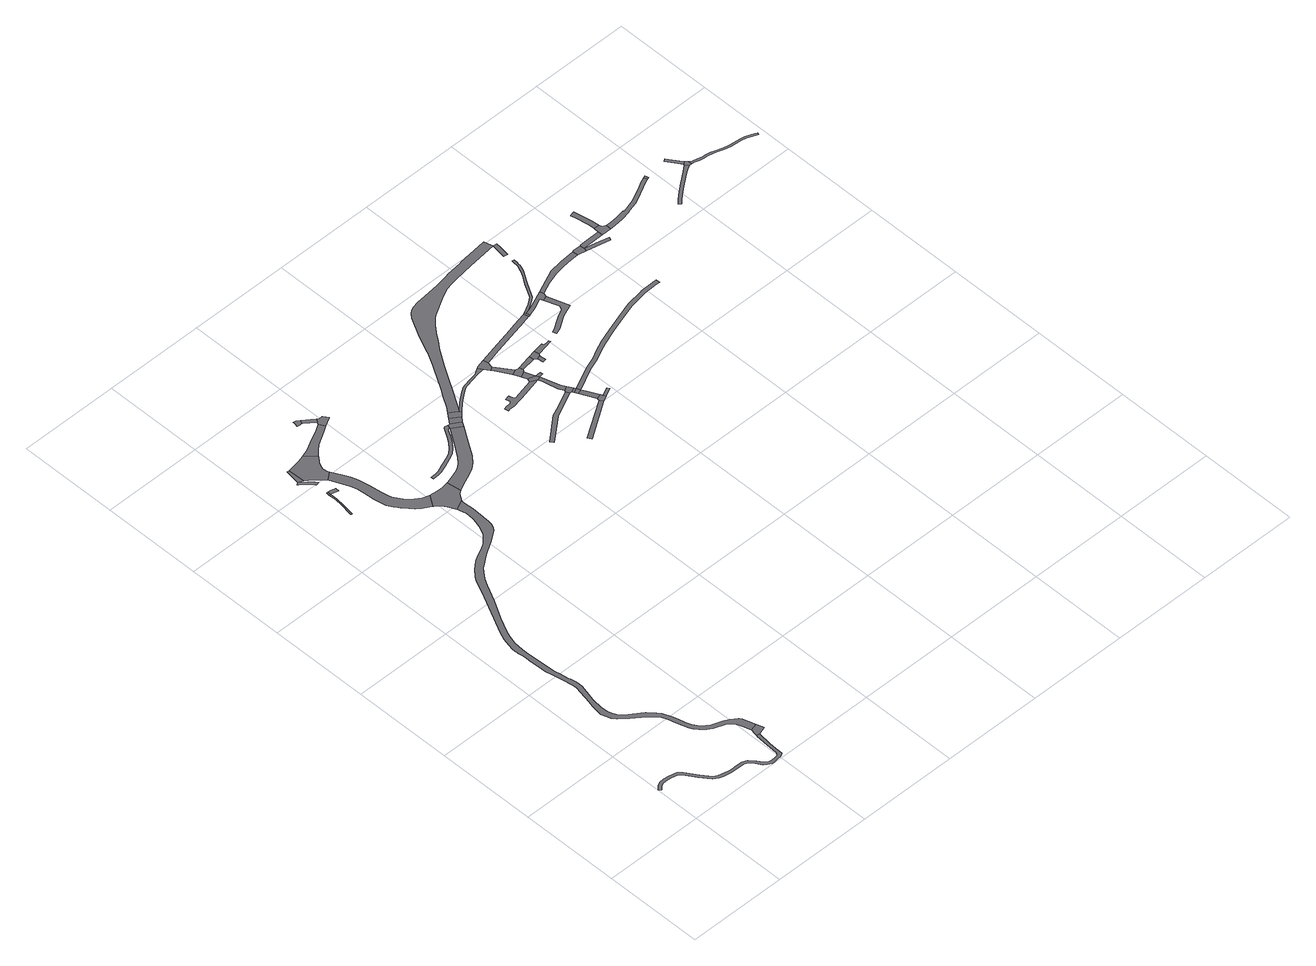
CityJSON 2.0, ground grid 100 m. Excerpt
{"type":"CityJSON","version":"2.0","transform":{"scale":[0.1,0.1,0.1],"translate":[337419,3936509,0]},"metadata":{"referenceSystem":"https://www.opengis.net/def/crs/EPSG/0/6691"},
"CityObjects":{
"road1":{"type":"Road","attributes":{"function":"3","RoadStructureAttribute.sectionType":"1"},"geometry":[{"type":"MultiSurface","lod":"1","boundaries":[[[0,1,2,3,4,5,6,7,8,9,10,11,12,13,14,15,16,17,18,19,20,21,22,23,24,25,26,27,28,29,30,31,32,33,34,35,36,37,38,39,40,41,42,43,44,45,46,47,48,49,50,51,52,53,54,55,56,57,58,59]]]}]},
"road2":{"type":"Road","geometry":[{"type":"MultiSurface","lod":"1","boundaries":[[[59,60,61,62,63,0]]]}]},
"road3":{"type":"Road","attributes":{"function":"3","RoadStructureAttribute.sectionType":"1"},"geometry":[{"type":"MultiSurface","lod":"1","boundaries":[[[61,64,65,66,67,68,69,70,71,72,73,74,75,76,77,78,79,80,81,82,83,84,85,86,87,88,89,90,91,92,93,94,95,96,97,98,99,100,101,102,103,104,105,106,107,108,109,110,111,112,113,114,115,116,117,118,119,120,121,122,123,124,125,126,127,128,129,130,131,132,133,134,135,136,137,138,139,140,141,142,143,144,145,146,147,148,149,150,151,152,153,154,155,156,157,158,159,160,161,162,163,164,165,166,167,168,169,170,171,172,173,174,175,176,177,178,179,180,62]]]}]},
"road4":{"type":"Road","attributes":{"RoadStructureAttribute.sectionType":"1"},"geometry":[{"type":"MultiSurface","lod":"1","boundaries":[[[181,182,183,184,185,186,187,188,189,190,191,192,193,194,195,190,196]]]}]},
"road5":{"type":"Road","geometry":[{"type":"MultiSurface","lod":"1","boundaries":[[[196,190,195,197]]]}]},
"road6":{"type":"Road","geometry":[{"type":"MultiSurface","lod":"1","boundaries":[[[198,199,200,201,202,203,204,205,206]]]}]},
"road7":{"type":"Road","attributes":{"function":"2","RoadStructureAttribute.sectionType":"1"},"geometry":[{"type":"MultiSurface","lod":"1","boundaries":[[[207,208,209,210]]]}]},
"road8":{"type":"Road","geometry":[{"type":"MultiSurface","lod":"1","boundaries":[[[211,212,213,214,215,216,217,218,219,220,207,210,221,222,223,224]]]}]},
"road9":{"type":"Road","attributes":{"function":"2","RoadStructureAttribute.sectionType":"1"},"geometry":[{"type":"MultiSurface","lod":"1","boundaries":[[[225,226,227,228,229,230,231,232,233,234,235,236,237,238,239,240,241,242,243,244,245,246,247,248,249,250,251,252,211,224]]]}]},
"road10":{"type":"Road","geometry":[{"type":"MultiSurface","lod":"1","boundaries":[[[238,253,254,255,122,121,256,257,258,259,260,261,239]]]}]},
"road11":{"type":"Road","attributes":{"function":"3","RoadStructureAttribute.sectionType":"1"},"geometry":[{"type":"MultiSurface","lod":"1","boundaries":[[[262,263,264,265,266,218,217,267,268,269,270]]]}]},
"road12":{"type":"Road","geometry":[{"type":"MultiSurface","lod":"1","boundaries":[[[271,272,273,274,275,276,277,278]]]}]},
"road13":{"type":"Road","attributes":{"RoadStructureAttribute.sectionType":"1"},"geometry":[{"type":"MultiSurface","lod":"1","boundaries":[[[277,279,280,281,278]]]}]},
"road14":{"type":"Road","geometry":[{"type":"MultiSurface","lod":"1","boundaries":[[[282,283,284,285,286,287,281,280,288,262,270]]]}]},
"road15":{"type":"Road","attributes":{"RoadStructureAttribute.sectionType":"1"},"geometry":[{"type":"MultiSurface","lod":"1","boundaries":[[[289,290,291,292,293,294,295,296,297,298,299,300,301,302,303,304,305,306,307,308,309,310,311,312,313,314,315]]]}]},
"road16":{"type":"Road","attributes":{"function":"2","RoadStructureAttribute.sectionType":"1"},"geometry":[{"type":"MultiSurface","lod":"1","boundaries":[[[316,317,318,319,320,321,322,323,324,325,326,327,328,329,259,258]]]}]},
"road17":{"type":"Road","geometry":[{"type":"MultiSurface","lod":"1","boundaries":[[[314,323,322,330,331,332,333,315]]]}]},
"road18":{"type":"Road","attributes":{"RoadStructureAttribute.sectionType":"1"},"geometry":[{"type":"MultiSurface","lod":"1","boundaries":[[[330,334,335,336,337,331]]]}]},
"road19":{"type":"Road","geometry":[{"type":"MultiSurface","lod":"1","boundaries":[[[338,336,335,339,340,341]]]}]},
"road20":{"type":"Road","attributes":{"RoadStructureAttribute.sectionType":"1"},"geometry":[{"type":"MultiSurface","lod":"1","boundaries":[[[340,342,343,344,345,346,347,348,349,350,351,352,353,354,355,356,341]]]}]},
"road21":{"type":"Road","attributes":{"RoadStructureAttribute.sectionType":"1"},"geometry":[{"type":"MultiSurface","lod":"1","boundaries":[[[357,358,359,360,361,362,363,364]]]}]},
"road22":{"type":"Road","attributes":{"RoadStructureAttribute.sectionType":"1"},"geometry":[{"type":"MultiSurface","lod":"1","boundaries":[[[365,366,367,368,369,370,371,372,373,374,375,376,377,378,379,380]]]}]},
"road23":{"type":"Road","attributes":{"RoadStructureAttribute.sectionType":"1"},"geometry":[{"type":"MultiSurface","lod":"1","boundaries":[[[381,382,383,384]]]}]},
"road24":{"type":"Road","geometry":[{"type":"MultiSurface","lod":"1","boundaries":[[[385,386,387,350,349,388,389,390,391]]]}]},
"road25":{"type":"Road","attributes":{"RoadStructureAttribute.sectionType":"1"},"geometry":[{"type":"MultiSurface","lod":"1","boundaries":[[[392,389,388,393,394,395]]]}]},
"road26":{"type":"Road","geometry":[{"type":"MultiSurface","lod":"1","boundaries":[[[396,397,398,399,392,395,400]]]}]},
"road27":{"type":"Road","geometry":[{"type":"MultiSurface","lod":"1","boundaries":[[[401,402,365,380,403]]]}]},
"road28":{"type":"Road","attributes":{"RoadStructureAttribute.sectionType":"1"},"geometry":[{"type":"MultiSurface","lod":"1","boundaries":[[[404,402,401,396,400]]]}]},
"road29":{"type":"Road","attributes":{"RoadStructureAttribute.sectionType":"1"},"geometry":[{"type":"MultiSurface","lod":"1","boundaries":[[[405,406,407,408,409,410,411,403,380]]]}]},
"road30":{"type":"Road","geometry":[{"type":"MultiSurface","lod":"1","boundaries":[[[409,408,357,364,412,413]]]}]},
"road31":{"type":"Road","attributes":{"RoadStructureAttribute.sectionType":"1"},"geometry":[{"type":"MultiSurface","lod":"1","boundaries":[[[412,414,415,416,413]]]}]},
"road32":{"type":"Road","geometry":[{"type":"MultiSurface","lod":"1","boundaries":[[[417,418,415,414]]]}]},
"road33":{"type":"Road","geometry":[{"type":"MultiSurface","lod":"1","boundaries":[[[419,420,401,403]]]}]},
"road34":{"type":"Road","attributes":{"RoadStructureAttribute.sectionType":"1"},"geometry":[{"type":"MultiSurface","lod":"1","boundaries":[[[421,422,418,417,423,424]]]}]},
"road35":{"type":"Road","geometry":[{"type":"MultiSurface","lod":"1","boundaries":[[[423,381,384,425,426,427,424]]]}]},
"road36":{"type":"Road","attributes":{"RoadStructureAttribute.sectionType":"1"},"geometry":[{"type":"MultiSurface","lod":"1","boundaries":[[[428,398,397,429,430]]]}]},
"road37":{"type":"Road","geometry":[{"type":"MultiSurface","lod":"1","boundaries":[[[431,432,427,426]]]}]},
"road38":{"type":"Road","geometry":[{"type":"MultiSurface","lod":"1","boundaries":[[[433,434,435,436]]]}]},
"road39":{"type":"Road","geometry":[{"type":"MultiSurface","lod":"1","boundaries":[[[429,433,436,437,438,430]]]}]},
"road40":{"type":"Road","attributes":{"function":"2","RoadStructureAttribute.sectionType":"1"},"geometry":[{"type":"MultiSurface","lod":"1","boundaries":[[[439,440,441,442,443,444,445,446,447,448,449,450,451,452,453,454,455,456,457,458,459,460,461,462,463,464,338,341,465,466,467,468,469,470,471,472,473,474,475,476,477,478,479,480,481,442,482]]]}]},
"road41":{"type":"Road","attributes":{"RoadStructureAttribute.sectionType":"1"},"geometry":[{"type":"MultiSurface","lod":"1","boundaries":[[[483,484,485,486,487,488,489,490,491,385,391]]]}]},
"road42":{"type":"Road","attributes":{"RoadStructureAttribute.sectionType":"1"},"geometry":[{"type":"MultiSurface","lod":"1","boundaries":[[[437,492,493,494,495,438]]]}]},
"road43":{"type":"Road","geometry":[{"type":"MultiSurface","lod":"1","boundaries":[[[496,497,488,487,498,499]]]}]},
"road44":{"type":"Road","attributes":{"RoadStructureAttribute.sectionType":"1"},"geometry":[{"type":"MultiSurface","lod":"1","boundaries":[[[500,501,502,503,504,505,506,507,508,509,510,511,512]]]}]},
"road45":{"type":"Road","attributes":{"RoadStructureAttribute.sectionType":"1"},"geometry":[{"type":"MultiSurface","lod":"1","boundaries":[[[498,513,514,512,511,515,516,517,518,519,520,499]]]}]},
"road46":{"type":"Road","attributes":{"RoadStructureAttribute.sectionType":"1"},"geometry":[{"type":"MultiSurface","lod":"1","boundaries":[[[521,522,523,524,525,526,527,528,529,530,531,532,533,534,535,536,537,538,539,540,541,542,543,544,545,546,415,418]]]}]},
"road47":{"type":"Road","geometry":[{"type":"MultiSurface","lod":"1","boundaries":[[[547,548,549,550,551,552,553,554,555,556,557,558,559,560,497,496,561,562,563,564,565,566,567,568,569,570,571,572,573,574]]]}]},
"road48":{"type":"Road","attributes":{"RoadStructureAttribute.sectionType":"1"},"geometry":[{"type":"MultiSurface","lod":"1","boundaries":[[[575,576,577,578,579,580,516,515,581,582,583,584,585,586,587]]]}]},
"road49":{"type":"Road","geometry":[{"type":"MultiSurface","lod":"1","boundaries":[[[588,589,590,591,587,586,592]]]}]},
"road50":{"type":"Road","geometry":[{"type":"MultiSurface","lod":"1","boundaries":[[[593,594,595,596,588,592]]]}]},
"road51":{"type":"Road","attributes":{"RoadStructureAttribute.sectionType":"1"},"geometry":[{"type":"MultiSurface","lod":"1","boundaries":[[[589,597,598,599,600,601,590]]]}]},
"road52":{"type":"Road","geometry":[{"type":"MultiSurface","lod":"1","boundaries":[[[602,599,598,603,604,605,606,607]]]}]},
"road53":{"type":"Road","attributes":{"RoadStructureAttribute.sectionType":"1"},"geometry":[{"type":"MultiSurface","lod":"1","boundaries":[[[608,609,610,602,607,611,612,613,614,615]]]}]},
"road54":{"type":"Road","attributes":{"RoadStructureAttribute.sectionType":"1"},"geometry":[{"type":"MultiSurface","lod":"1","boundaries":[[[616,617,618,619,620,621,622,623,624,625,605,604,626,627,628,629,630,631,632,633,634,635]]]}]},
"road55":{"type":"Road","geometry":[{"type":"MultiSurface","lod":"1","boundaries":[[[635,634,636,637]]]}]},
"road56":{"type":"Road","attributes":{"RoadStructureAttribute.sectionType":"1"},"geometry":[{"type":"MultiSurface","lod":"1","boundaries":[[[638,639,640,641,642,643,644,645,646,647,648,649,650]]]}]},
"road57":{"type":"Road","attributes":{"RoadStructureAttribute.sectionType":"1"},"geometry":[{"type":"MultiSurface","lod":"1","boundaries":[[[651,652,653,654,655,656,657]]]}]},
"road58":{"type":"Road","geometry":[{"type":"MultiSurface","lod":"1","boundaries":[[[656,658,650,649,659,660,657]]]}]},
"road59":{"type":"Road","attributes":{"RoadStructureAttribute.sectionType":"1"},"geometry":[{"type":"MultiSurface","lod":"1","boundaries":[[[661,662,663,664,665,666,667,668,669,670,671,672,673,674,675,676,677,678,679,680,681,682,683,684,685,660,659]]]}]}
},
"vertices":[
[1037,333,0],[1035,320,0],[1020,189,0],[1016,113,0],[1012,67,0],[999,44,0],[968,41,0],[933,37,0],[909,39,0],[899,43,0],[881,53,0],[861,69,0],[828,121,0],[781,175,0],[736,198,0],[673,199,0],[620,199,0],[581,202,0],[514,216,0],[482,226,0],[441,252,0],[370,342,0],[296,460,0],[259,492,0],[183,512,0],[127,517,0],[81,515,0],[38,496,0],[5,460,0],[27,440,0],[56,471,0],[88,485,0],[127,487,0],[177,482,0],[245,464,0],[273,440,0],[345,325,0],[420,230,0],[469,199,0],[507,187,0],[576,172,0],[618,169,0],[673,169,0],[729,168,0],[762,151,0],[804,103,0],[838,49,0],[865,28,0],[905,6,0],[922,6,0],[937,7,0],[972,11,0],[1003,15,0],[1031,26,0],[1041,38,0],[1046,112,0],[1050,187,0],[1051,200,0],[1065,316,0],[1067,327,0],
[1146,350,0],[1124,425,0],[1050,404,0],[1043,361,0],
[1100,508,0],[1085,550,0],[1067,577,0],[1040,598,0],[1007,623,0],[954,645,0],[853,686,0],[815,709,0],[774,747,0],[748,782,0],[733,808,0],[718,860,0],[698,932,0],[687,978,0],[648,1070,0],[619,1108,0],[558,1173,0],[412,1280,0],[376,1317,0],[354,1359,0],[340,1410,0],[335,1482,0],[348,1586,0],[358,1625,0],[392,1762,0],[395,1802,0],[392,1845,0],[380,1893,0],[375,1913,0],[357,2005,0],[349,2049,0],[343,2149,0],[336,2301,0],[333,2372,0],[333,2421,0],[341,2519,0],[364,2601,0],[385,2662,0],[457,2803,0],[467,2822,0],[561,2986,0],[647,3157,0],[686,3226,0],[729,3285,0],[768,3327,0],[799,3352,0],[844,3385,0],[867,3402,0],[919,3435,0],[1032,3502,0],[1126,3570,0],[1155,3606,0],[1169,3643,0],[1175,3685,0],[1180,3746,0],[1184,3879,0],[1179,3987,0],[1182,4007,0],[1084,3964,0],[1093,3942,0],[1109,3872,0],[1104,3799,0],[1094,3743,0],[1072,3673,0],[1036,3603,0],[1008,3571,0],[959,3526,0],[901,3491,0],[827,3458,0],[774,3426,0],[735,3394,0],[701,3364,0],[648,3302,0],[617,3258,0],[535,3082,0],[479,2973,0],[335,2681,0],[308,2611,0],[288,2537,0],[280,2484,0],[278,2447,0],[278,2425,0],[279,2414,0],[286,2360,0],[287,2323,0],[289,2266,0],[293,2146,0],[296,2105,0],[313,2022,0],[330,1923,0],[344,1833,0],[346,1783,0],[323,1663,0],[317,1638,0],[291,1534,0],[279,1451,0],[278,1423,0],[290,1374,0],[306,1329,0],[338,1288,0],[417,1220,0],[531,1132,0],[586,1079,0],[615,1037,0],[637,984,0],[656,909,0],[675,848,0],[692,790,0],[710,758,0],[741,717,0],[788,673,0],[833,646,0],[941,601,0],[990,562,0],[1007,537,0],[1029,489,0],[1042,441,0],
[438,4761,0],[427,4673,0],[411,4574,0],[406,4548,0],[414,4546,0],[421,4545,0],[426,4571,0],[441,4671,0],[453,4760,0],[451,4833,0],[466,4831,0],[528,4816,0],[531,4852,0],[472,4866,0],[454,4868,0],[436,4834,0],
[439,4869,0],
[335,5099,0],[396,5051,0],[440,5000,0],[444,4995,0],[477,5005,0],[458,5030,0],[417,5070,0],[349,5124,0],[329,5108,0],
[393,5273,0],[374,5275,0],[353,5126,0],[397,5103,0],
[623,5026,0],[618,5043,0],[613,5090,0],[620,5126,0],[642,5164,0],[682,5213,0],[689,5222,0],[592,5309,0],[526,5292,0],[428,5274,0],[461,5055,0],[496,5024,0],[535,4986,0],[549,4968,0],
[559,4955,0],[634,4782,0],[652,4721,0],[659,4640,0],[668,4534,0],[681,4464,0],[695,4416,0],[725,4360,0],[737,4343,0],[761,4308,0],[803,4254,0],[841,4216,0],[882,4181,0],[962,4130,0],[1033,4241,0],[971,4261,0],[914,4300,0],[870,4342,0],[844,4372,0],[830,4393,0],[815,4415,0],[793,4456,0],[784,4488,0],[772,4548,0],[754,4677,0],[732,4791,0],[709,4861,0],[679,4927,0],
[967,4127,0],[1020,4085,0],[1050,4042,0],[1202,4042,0],[1227,4075,0],[1260,4100,0],[1240,4241,0],[1176,4232,0],[1117,4231,0],
[946,5488,0],[886,5450,0],[884,5448,0],[750,5379,0],[674,5340,0],[728,5264,0],[784,5313,0],[917,5393,0],[979,5428,0],
[844,5643,0],[815,5650,0],[811,5632,0],[804,5590,0],[833,5585,0],[843,5592,0],[849,5592,0],[872,5621,0],
[860,5586,0],[957,5510,0],[979,5539,0],
[1017,5449,0],[1063,5475,0],[1067,5477,0],[1036,5528,0],[1006,5526,0],[992,5528,0],[957,5501,0],
[1689,4724,0],[1683,4723,0],[1670,4712,0],[1650,4684,0],[1615,4625,0],[1574,4565,0],[1531,4514,0],[1491,4479,0],[1433,4451,0],[1352,4418,0],[1282,4393,0],[1252,4387,0],[1189,4383,0],[1191,4353,0],[1256,4358,0],[1290,4364,0],[1363,4389,0],[1445,4424,0],[1507,4454,0],[1553,4493,0],[1598,4547,0],[1641,4609,0],[1674,4668,0],[1684,4680,0],[1692,4683,0],[1701,4677,0],[1713,4716,0],
[1323,4132,0],[1442,4181,0],[1498,4210,0],[1556,4255,0],[1608,4318,0],[1699,4454,0],[1799,4612,0],[1702,4673,0],[1599,4519,0],[1512,4390,0],[1472,4342,0],[1432,4311,0],[1391,4289,0],[1279,4250,0],
[1827,4657,0],[1736,4715,0],[1731,4713,0],[1721,4714,0],
[1835,4669,0],[1865,4700,0],[1776,4767,0],[1755,4739,0],
[1815,4819,0],[1894,4730,0],[1906,4747,0],[1893,4762,0],
[1984,4818,0],[2075,4889,0],[2123,4919,0],[2143,4927,0],[2232,4947,0],[2300,4958,0],[2372,4969,0],[2381,4970,0],[2354,5015,0],[2293,4977,0],[2228,4966,0],[2137,4946,0],[2114,4937,0],[2063,4905,0],[1971,4833,0],
[2689,4299,0],[2497,4208,0],[2424,4174,0],[2187,3980,0],[2213,3949,0],[2445,4140,0],[2514,4172,0],[2707,4266,0],
[2559,4594,0],[2352,4543,0],[2326,4558,0],[2317,4599,0],[2272,4589,0],[2280,4546,0],[2267,4529,0],[2219,4525,0],[2185,4516,0],[2195,4476,0],[2220,4482,0],[2265,4483,0],[2339,4494,0],[2376,4503,0],[2575,4552,0],[2620,4563,0],
[2821,4030,0],[2446,3790,0],[2467,3756,0],[2846,3999,0],
[2454,5043,0],[2370,5022,0],[2362,5019,0],[2418,4919,0],[2452,4943,0],[2465,4993,0],[2466,4995,0],
[2567,4777,0],[2438,4891,0],[2515,4757,0],[2516,4754,0],
[2600,4710,0],[2619,4733,0],[2610,4772,0],[2595,4768,0],[2547,4686,0],
[2643,4607,0],[2570,4632,0],[2657,4573,0],
[2553,4674,0],
[2639,4518,0],[2647,4479,0],[2670,4369,0],[2696,4318,0],[2741,4341,0],[2714,4392,0],[2698,4446,0],
[2726,4261,0],[2771,4284,0],
[2736,4243,0],[2781,4265,0],[2780,4266,0],
[2752,4210,0],[2798,4229,0],
[2698,4583,0],[2694,4609,0],
[2865,4094,0],[2819,4187,0],[2826,4058,0],[2875,4074,0],
[2865,4009,0],[2899,4027,0],[2887,4049,0],
[2744,4801,0],[2765,4758,0],[2757,4804,0],
[2982,4070,0],[2969,4089,0],
[2790,4736,0],[2799,4678,0],[2834,4683,0],[2826,4748,0],
[2842,4771,0],[2833,4818,0],
[3466,5779,0],[3481,5883,0],[3486,5930,0],[3446,5935,0],[3421,6022,0],[3117,5985,0],[3105,5984,0],[2947,5965,0],[2915,5959,0],[2791,5936,0],[2633,5921,0],[2536,5912,0],[2474,5897,0],[2433,5877,0],[2408,5857,0],[2371,5814,0],[2264,5618,0],[2254,5597,0],[2208,5497,0],[2188,5444,0],[2174,5409,0],[2116,5304,0],[2099,5274,0],[1964,5050,0],[1919,4977,0],[1858,4877,0],[1935,4830,0],[2041,5004,0],[2075,5061,0],[2175,5226,0],[2287,5400,0],[2320,5443,0],[2342,5472,0],[2396,5547,0],[2402,5554,0],[2454,5616,0],[2507,5673,0],[2537,5695,0],[2709,5797,0],[2820,5850,0],[2891,5863,0],[2961,5876,0],[3156,5899,0],[3424,5785,0],
[2628,5035,0],[2868,5091,0],[2950,5109,0],[3084,5138,0],[3088,5140,0],[3073,5187,0],[2927,5155,0],[2857,5140,0],[2616,5084,0],
[3011,4802,0],[3007,4822,0],[2946,4812,0],[2939,4838,0],
[3092,5182,0],[3086,5194,0],[3104,5144,0],[3092,5180,0],
[3354,5045,0],[3337,5001,0],[3273,4974,0],[3211,4934,0],[3133,4883,0],[3103,4872,0],[3116,4837,0],[3169,4856,0],[3283,4930,0],[3306,4944,0],[3424,4989,0],[3351,5201,0],[3306,5186,0],
[3186,5170,0],[3293,5222,0],[3361,5245,0],[3347,5278,0],[3282,5250,0],[3260,5241,0],[3142,5191,0],[3093,5181,0],
[3017,4335,0],[3145,4381,0],[3187,4402,0],[3226,4425,0],[3275,4446,0],[3316,4463,0],[3473,4519,0],[3631,4572,0],[3788,4618,0],[3967,4649,0],[3974,4649,0],[4106,4654,0],[4144,4653,0],[4145,4693,0],[4106,4694,0],[3963,4689,0],[3961,4688,0],[3779,4658,0],[3619,4610,0],[3460,4556,0],[3301,4501,0],[3258,4482,0],[3208,4461,0],[3168,4437,0],[3130,4418,0],[3002,4372,0],
[3436,5696,0],[3433,5663,0],[3430,5629,0],[3426,5616,0],[3416,5589,0],[3400,5552,0],[3384,5524,0],[3379,5514,0],[3326,5433,0],[3296,5378,0],[3248,5295,0],[3223,5273,0],[3177,5243,0],[3131,5216,0],[3094,5183,0],[3140,5198,0],[3187,5226,0],[3235,5257,0],[3263,5282,0],[3313,5368,0],[3343,5422,0],[3396,5503,0],[3418,5543,0],[3435,5582,0],[3449,5622,0],[3449,5624,0],[3453,5662,0],[3456,5694,0],
[3759,5408,0],[3734,5405,0],[3670,5397,0],[3631,5392,0],[3589,5382,0],[3363,5285,0],[3475,5291,0],[3600,5331,0],[3694,5348,0],[3750,5354,0],[3798,5360,0],[3877,5359,0],[3872,5418,0],
[3969,5377,0],[3969,5381,0],[3966,5424,0],[3891,5420,0],[3961,5347,0],
[4057,5324,0],[4197,5289,0],[4210,5320,0],[4088,5352,0],
[4071,5381,0],[4188,5381,0],[4188,5431,0],[4071,5429,0],[3977,5424,0],
[4196,5485,0],[4243,5382,0],[4289,5383,0],[4287,5437,0],[4258,5455,0],[4247,5479,0],
[4156,5727,0],[4167,5681,0],[4187,5552,0],[4237,5559,0],[4216,5691,0],[4206,5732,0],[4204,5740,0],[4156,5728,0],
[4852,5592,0],[4801,5565,0],[4674,5501,0],[4627,5481,0],[4546,5458,0],[4512,5448,0],[4508,5457,0],[4436,5445,0],[4416,5443,0],[4339,5435,0],[4343,5386,0],[4438,5395,0],[4523,5414,0],[4552,5423,0],[4639,5448,0],[4689,5469,0],[4817,5534,0],[4867,5561,0],[4914,5579,0],[4901,5612,0],
[4933,5587,0],[4920,5620,0],
[5185,5429,0],[5076,5346,0],[4971,5265,0],[4921,5220,0],[4896,5193,0],[4918,5173,0],[4942,5199,0],[4990,5242,0],[5071,5305,0],[5094,5322,0],[5203,5405,0],[5272,5445,0],[5245,5478,0],
[5273,5517,0],[5251,5546,0],[5181,5648,0],[5159,5627,0],[5225,5530,0],[5248,5486,0],[5279,5510,0],
[5247,5480,0],[5299,5445,0],[5299,5484,0],
[5323,5445,0],[5378,5430,0],[5418,5422,0],[5464,5417,0],[5508,5408,0],[5546,5396,0],[5615,5373,0],[5679,5358,0],[5790,5347,0],[5841,5338,0],[5918,5306,0],[5939,5294,0],[5944,5303,0],[5949,5312,0],[5927,5324,0],[5847,5357,0],[5794,5366,0],[5682,5378,0],[5620,5392,0],[5547,5417,0],[5513,5428,0],[5467,5437,0],[5421,5442,0],[5383,5450,0],[5330,5464,0]
]}
